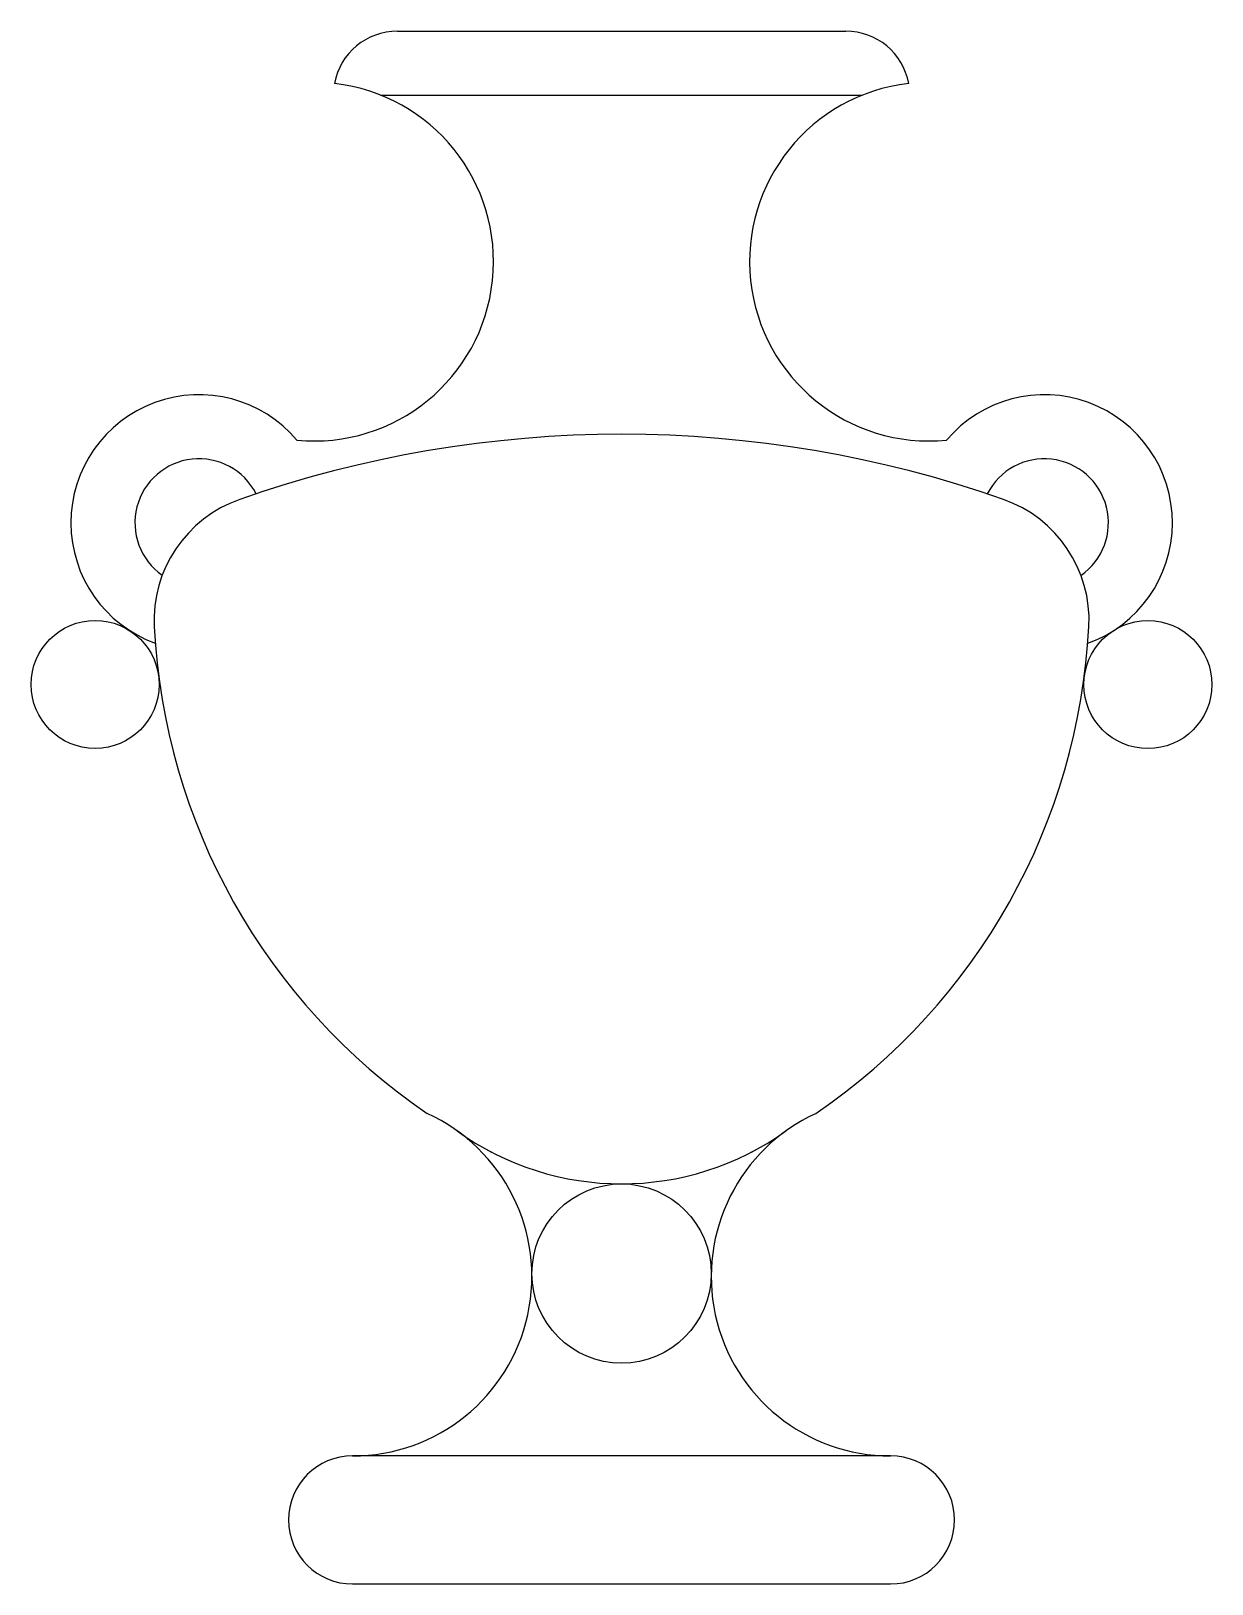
# Model space of a CAD drawing. Header units: millimetres. Extents: x 99 to 191, y 142 to 264.
import ezdxf

# ---------------------------------------------------------------- set-up
doc = ezdxf.new("R2010")
doc.units = ezdxf.units.MM

msp = doc.modelspace()

# ---------------------------------------------------------------- linework, layer by layer
for p, q in [((127.51, 263.57), (162.51, 263.57)), ((126.2, 258.57), (163.81, 258.57))]:
    msp.add_line(p, q)
msp.add_lwpolyline([(124.01, 142.33), (166.01, 142.33, 1), (166.01, 152.33), (124.01, 152.33, 1)], format="xyb", close=True)
for centre, radius in [((103.91, 212.56), 5), ((186.1, 212.55), 5), ((145.01, 166.57), 7)]:
    msp.add_circle(centre, radius)
for centre, radius, start, end in [((127.51, 258.57), 5, 90, 169.5119), ((162.51, 258.57), 5, 10.4881, 90), ((121.01, 245.57), 14, 264.4594, 83.5054), ((169.01, 245.57), 14, 96.4946, 275.6449), ((112.02, 225.18), 10, 40.2116, 250.0172), ((178.02, 225.18), 10, 289.8369, 139.7697), ((145.01, 142.09), 90, 70.6553, 109.3447), ((112.02, 225.18), 5, 26.9397, 234.9314), ((178.02, 225.18), 5, 304.8107, 153.1458), ((118.51, 217.57), 10, 109.3447, 182.8775), ((171.51, 217.57), 10, 357.1225, 70.6553), ((157.46, 219.53), 49, 182.8775, 235.6667), ((132.55, 219.53), 49, 304.3333, 357.1225), ((124.01, 166.33), 14, 270, 65.4602), ((166.01, 166.33), 14, 114.5398, 270), ((145.01, 195.57), 22, 234.3147, 305.6853), ((157.46, 219.53), 49, 240.0102, 242.5392), ((132.55, 219.53), 49, 297.4608, 299.9898)]:
    msp.add_arc(centre, radius, start, end)

doc.saveas('drawing.dxf')
